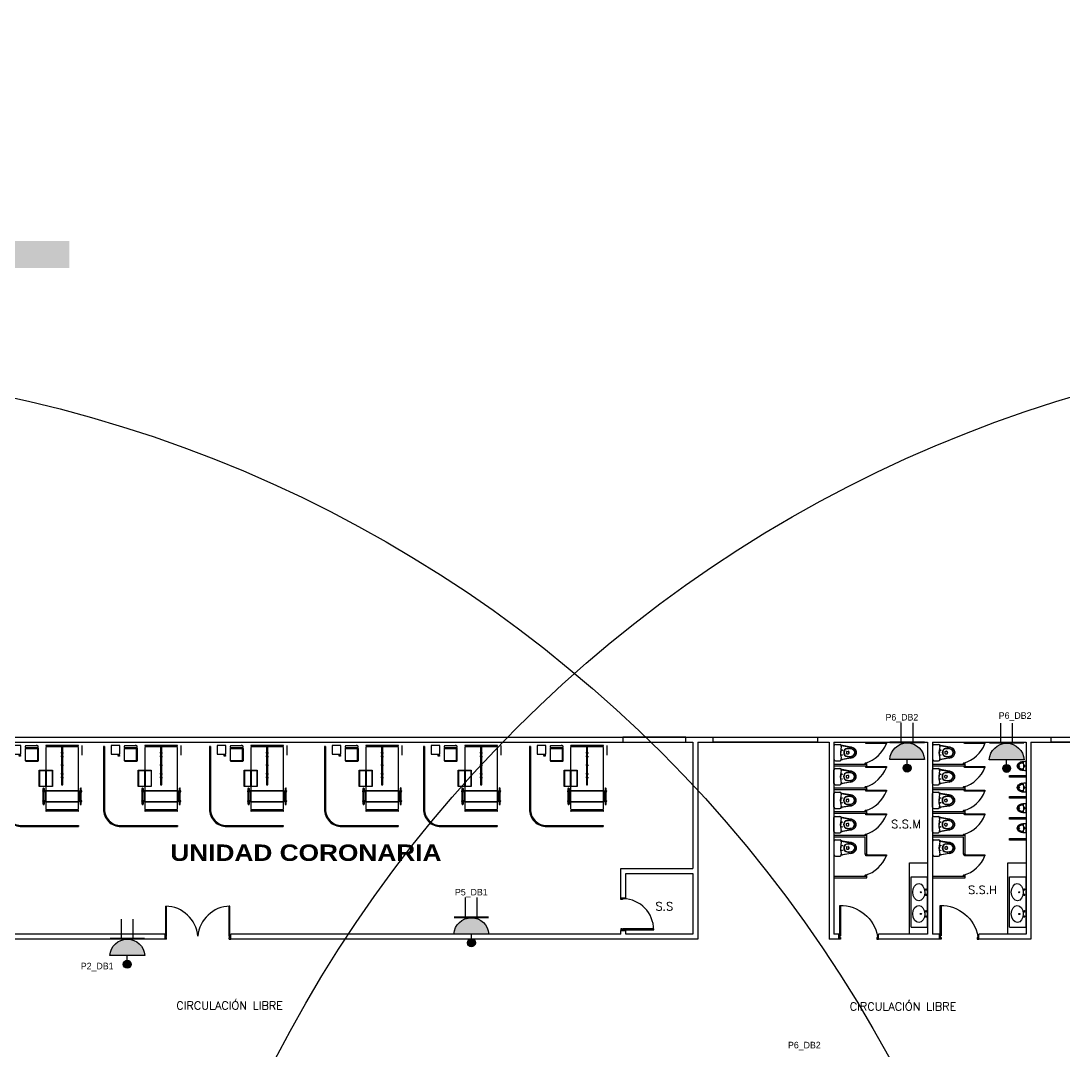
# Model space of a CAD drawing. Header units: metres. Extents: x -39 to 21688, y -24 to 9022.
# Drawn here: x 173.7 to 205.48, y 46.88 to 78.26 of the extents above; entities that cross this region are included whole.
import ezdxf

# ---------------------------------------------------------------- set-up
doc = ezdxf.new("R2010")
doc.units = ezdxf.units.M
doc.header["$MEASUREMENT"] = 0
doc.layers.add('a_sh_aparatos', color=4, linetype='Continuous', lineweight=18)
for name, color, linetype in [('AN-TEXTO', 3, 'Continuous'), ('AR-MOBILIRIO', 1, 'Continuous'), ('AR-MUROS', 6, 'Continuous'), ('AR-PUERTAS', 2, 'Continuous'), ('AR-SUELO', 1, 'Continuous'), ('AR-VENTANAS', 2, 'Continuous'), ('S.H.', 2, 'Continuous')]:
    doc.layers.add(name, color=color, linetype=linetype)
doc.styles.add('REGULAR-2.5', font='romans.shx', dxfattribs={"height": 2.5})
doc.styles.add('TITULO-5', font='ariblk.ttf', dxfattribs={"height": 5})

# ---------------------------------------------------------------- blocks, each defined once
blk = doc.blocks.new('AR-PUERTA DE BAÑOS')
at = {"layer": 'AR-PUERTAS', "linetype": 'Continuous'}
for p, q in [((1106.12, 652.977), (1106.17, 652.977)), ((1106.12, 652.977), (1106.12, 652.952)), ((1106.17, 652.977), (1106.17, 652.952)), ((1106.17, 652.952), (1106.12, 652.952)), ((1106.17, 652.33), (1106.12, 652.33)), ((1106.12, 652.305), (1106.12, 652.33)), ((1106.12, 652.305), (1106.17, 652.305)), ((1106.17, 652.305), (1106.17, 652.33))]:
    blk.add_line(p, q, dxfattribs=at)
blk.add_lwpolyline([(1106.145, 652.952), (1106.768, 652.952), (1106.768, 652.927), (1106.145, 652.927)], close=True, dxfattribs=at)
blk.add_arc((1105.848, 653.275), 0.983, 286.0894, 339.29, dxfattribs=at)
blk = doc.blocks.new('LAVATORIO2 POZAS')
at = {"layer": 'AR-MOBILIRIO'}
for p, q in [((346.512, 176.233), (346.512, 176.967)), ((346.512, 176.967), (347.012, 176.967)), ((347.012, 175.428), (347.012, 176.967)), ((346.512, 175.433), (346.512, 176.233)), ((346.512, 175.428), (347.012, 175.428))]:
    blk.add_line(p, q, dxfattribs=at)
for centre, radius in [((346.805, 176.492), 0.0161), ((346.964, 176.575), 0.0226), ((346.964, 176.415), 0.0226), ((346.808, 175.832), 0.0161), ((346.964, 175.913), 0.0226), ((346.964, 175.753), 0.0226)]:
    blk.add_circle(centre, radius, dxfattribs=at)
for centre in [(346.746, 176.495), (346.746, 175.833)]:
    blk.add_ellipse(centre, major_axis=(-0.002, 0.261), ratio=0.699963, dxfattribs=at)
blk = doc.blocks.new('1p-toppiece')
at = {"layer": 'AR-MOBILIRIO'}
for p, q in [((-0.532, 0.174), (-0.265, 0.22)), ((-0.232, 0.219), (-0.531, 0.169)), ((-0.485, 0.003), (-0.485, 0.003)), ((-0.485, 0.003), (-0.485, 0.003)), ((-0.485, 0.003), (-0.485, 0.003)), ((-0.485, 0.003), (-0.485, 0.003)), ((-0.485, 0.003), (-0.485, 0.003)), ((-0.485, 0.003), (-0.485, 0.003)), ((-0.485, 0.003), (-0.485, 0.003)), ((-0.485, 0.003), (-0.485, 0.003)), ((-0.406, 0.039), (-0.443, 0.044)), ((-0.232, 0.22), (-0.232, 0.195)), ((-0.205, 0.008), (-0.232, 0.195)), ((-0.218, 0.098), (-0.218, 0.003)), ((-0.218, -0.093), (-0.218, 0.003)), ((-0.047, 0.26), (-0.192, 0.26)), ((-0.007, 0.22), (-0.007, -0.214)), ((-0.532, -0.169), (-0.265, -0.215)), ((-0.232, -0.214), (-0.531, -0.163)), ((-0.406, -0.034), (-0.443, -0.039)), ((-0.232, -0.189), (-0.205, -0.003)), ((-0.232, -0.189), (-0.232, -0.214)), ((-0.047, -0.254), (-0.192, -0.254))]:
    blk.add_line(p, q, dxfattribs=at)
blk.add_lwpolyline([(-0.467, -0.009, 0.139005), (-0.464, -0.009, 0.107089), (-0.461, -0.006, 0.080212), (-0.46, -0.002, 0.06796), (-0.459, 0.003, 0.06796), (-0.46, 0.007, 0.080212), (-0.461, 0.011, 0.107089), (-0.464, 0.014, 0.139005), (-0.467, 0.015, 0.139005), (-0.47, 0.014, 0.107089), (-0.473, 0.011, 0.080212), (-0.474, 0.007, 0.06796), (-0.475, 0.003, 0.06796), (-0.474, -0.002, 0.080212), (-0.473, -0.006, 0.107089), (-0.47, -0.009, 0.139005)], format="xyb", close=True, dxfattribs=at)
for centre in [(-0.26, 0.078), (-0.26, -0.072)]:
    blk.add_circle(centre, 0.008, dxfattribs=at)
for centre, radius, start, end in [((-0.545, -0.004), 0.165, 137.5273, 177.8064), ((-0.545, 0.009), 0.165, 182.1936, 222.4727), ((-0.545, -0.004), 0.159, 137.1746, 177.7477), ((-0.545, 0.009), 0.159, 182.2523, 222.8254), ((-0.518, -0.034), 0.206, 106.927, 136.493), ((-0.541, -0.003), 0.122, 134.1142, 177.24), ((-0.541, 0.008), 0.122, 182.76, 225.8858), ((-0.518, -0.034), 0.2, 106.5054, 136.1127), ((-0.541, -0.003), 0.115, 133.4423, 177.1285), ((-0.541, 0.008), 0.115, 182.8715, 226.5577), ((-0.519, -0.031), 0.157, 102.7254, 132.8308), ((-0.52, -0.03), 0.15, 101.8667, 132.1155), ((-0.482, -0.117), 0.296, 99.7929, 108.8085), ((-0.482, -0.12), 0.292, 99.5848, 108.4322), ((-0.482, -0.148), 0.279, 90.6669, 104.9929), ((-0.482, -0.156), 0.281, 90.6819, 104.1933), ((-0.474, -0.297), 0.428, 81.7587, 91.4179), ((-0.488, -0.362), 0.487, 81.705, 89.6761), ((-0.434, 0.003), 0.0456, 126.1832, 180), ((-0.434, 0.003), 0.0456, 180, 233.8168), ((-0.447, 0.019), 0.025, 82.2348, 126.1832), ((-0.434, -0.002), 0.123, 44.007, 82.2929), ((-0.431, -0.004), 0.132, 44.3018, 82.295), ((-0.408, 0.024), 0.015, 13.7696, 82.2348), ((-0.495, 0.003), 0.105, 0, 13.7696), ((-0.495, 0.003), 0.105, 346.2304, 0), ((-0.46, 0.006), 0.138, 358.6352, 34.0042), ((-0.46, -0.001), 0.138, 325.9958, 1.3648), ((-0.441, 0.008), 0.132, 357.4666, 37.446), ((-0.441, -0.003), 0.132, 322.554, 2.5334), ((-0.24, 0.073), 0.15, 87.0389, 99.7929), ((-0.192, 0.22), 0.04, 90, 180), ((-0.244, 0.003), 0.04, 351.6776, 8.3142), ((-0.047, 0.22), 0.04, 0, 90), ((-0.518, 0.039), 0.206, 223.507, 253.073), ((-0.518, 0.039), 0.2, 223.8873, 253.4946), ((-0.519, 0.036), 0.157, 227.1692, 257.2746), ((-0.52, 0.036), 0.15, 227.8845, 258.1333), ((-0.482, 0.122), 0.296, 251.1915, 260.2071), ((-0.482, 0.125), 0.292, 251.5678, 260.4152), ((-0.482, 0.153), 0.279, 255.0071, 269.3331), ((-0.482, 0.161), 0.281, 255.8067, 269.3181), ((-0.488, 0.368), 0.487, 270.3239, 278.295), ((-0.474, 0.302), 0.428, 268.5821, 278.2413), ((-0.447, -0.014), 0.025, 233.8168, 277.7652), ((-0.434, 0.007), 0.123, 277.7071, 315.993), ((-0.431, 0.009), 0.132, 277.705, 315.6982), ((-0.408, -0.019), 0.015, 277.7652, 346.2304), ((-0.24, -0.067), 0.15, 260.2071, 272.966), ((-0.192, -0.214), 0.04, 180, 270), ((-0.047, -0.214), 0.04, 270, 360)]:
    blk.add_arc(centre, radius, start, end, dxfattribs=at)
blk = doc.blocks.new('UR-UR')
at = {"layer": 'AR-MOBILIRIO'}
blk.add_line((-0.145, 0), (0.145, 0), dxfattribs=at)
blk.add_circle((0, -0.05), 0.0175, dxfattribs=at)
for centre, radius, start, end in [((1.254, 0.053), 1.4, 182.1803, 186.902), ((0.083, -0.089), 0.22, 186.902, 214.3731), ((-0.105, -0.111), 0.025, 96.1787, 179.6284), ((0, -1.08), 1, 90, 96.1787), ((-0.08, -0.108), 0.025, 94.7005, 178.5474), ((0.055, -0.112), 0.16, 178.5474, 216.6603), ((0.04, -0.12), 0.14, 170.4634, 186.3292), ((0, -0.124), 0.1, 186.3292, 270), ((0, -0.145), 0.12, 214.3731, 270), ((-0.049, -0.105), 0.05, 162.6845, 170.4634), ((0, -0.155), 0.09, 215.476, 270), ((0, -0.225), 0.025, 90, 170.5862), ((0, -1.08), 1, 83.8213, 90), ((0, -0.124), 0.1, 270, 353.6708), ((0, -0.225), 0.025, 9.4138, 90), ((0, -0.155), 0.09, 270, 324.524), ((0, -0.145), 0.12, 270, 325.6269), ((-0.055, -0.112), 0.16, 323.3397, 1.4526), ((0.08, -0.108), 0.025, 1.4526, 85.2995), ((0.049, -0.105), 0.05, 9.5366, 17.3155), ((-0.04, -0.12), 0.14, 353.6708, 9.5366), ((-0.083, -0.089), 0.22, 325.6269, 353.098), ((0.105, -0.111), 0.025, 0.3716, 83.8213), ((-1.254, 0.053), 1.4, 353.098, 357.8197)]:
    blk.add_arc(centre, radius, start, end, dxfattribs=at)
blk = doc.blocks.new('AR-CAMILLA 2')
at = {"layer": 'AR-MOBILIRIO'}
for p, q in [((-0.11, 0.319, 0), (-0.41, 0.319, 0)), ((-0.41, 0.195, 0), (-0.41, -0.78, 0)), ((-0.385, -0.78, 0), (-0.385, 0.195, 0)), ((-0.385, 0.157, 0), (-0.365, 0.157, 0)), ((-0.365, 0.177, 0), (-0.365, -0.763, 0)), ((1.515, 0.207, 0), (-0.335, 0.207, 0)), ((1.377, 0.287, 0), (0.897, 0.287, 0)), ((0.897, 0.257, 0), (0.977, 0.257, 0)), ((0.957, -0.793, 0), (0.957, 0.207, 0)), ((0.957, 0.207, 0), (1.317, 0.207, 0)), ((0.967, -0.783, 0), (0.967, 0.197, 0)), ((0.967, 0.197, 0), (1.307, 0.197, 0)), ((0.977, 0.207, 0), (0.977, 0.27, 0)), ((0.997, 0.27, 0), (0.997, 0.207, 0)), ((1.277, 0.257, 0), (0.997, 0.257, 0)), ((1.277, 0.207, 0), (1.277, 0.27, 0)), ((1.297, 0.27, 0), (1.297, 0.207, 0)), ((1.297, 0.257, 0), (1.377, 0.257, 0)), ((1.307, 0.197, 0), (1.307, -0.783, 0)), ((1.317, 0.207, 0), (1.317, -0.793, 0)), ((1.545, -0.763, 0), (1.545, 0.177, 0)), ((1.565, 0.157, 0), (1.545, 0.157, 0)), ((1.565, -0.78, 0), (1.565, 0.195, 0)), ((1.59, 0.195, 0), (1.59, -0.78, 0)), ((2.032, -1.52, 0), (2.032, 0.2, 0)), ((2.032, 0.2, 0), (2.062, 0.2, 0)), ((2.062, -1.52, 0), (2.062, 0.2, 0)), ((0.79, -0.275, 0), (-0.41, -0.275, 0)), ((-0.41, -0.275, 0), (-0.41, -0.31, 0)), ((-0.41, -0.31, 0), (0.79, -0.31, 0)), ((-0.19, -0.275, 0), (-0.19, -0.252, 0)), ((-0.19, -0.31, 0), (-0.19, -0.333, 0)), ((-0.073, -0.275, 0), (-0.073, -0.252, 0)), ((-0.073, -0.31, 0), (-0.073, -0.333, 0)), ((0.19, -0.275, 0), (0.19, -0.252, 0)), ((0.19, -0.31, 0), (0.19, -0.333, 0)), ((0.453, -0.275, 0), (0.453, -0.252, 0)), ((0.453, -0.31, 0), (0.453, -0.333, 0)), ((0.57, -0.275, 0), (0.57, -0.252, 0)), ((0.57, -0.31, 0), (0.57, -0.333, 0)), ((0.79, -0.31, 0), (0.79, -0.275, 0)), ((0.35, -0.603, 0), (0.83, -0.603, 0)), ((0.35, -0.783, 0), (0.35, -0.603, 0)), ((0.83, -0.783, 0), (0.83, -0.603, 0)), ((-0.385, -0.743, 0), (-0.365, -0.743, 0)), ((-0.335, -0.793, 0), (1.515, -0.793, 0)), ((0.34, -0.793, 0), (0.84, -0.793, 0)), ((0.35, -0.783, 0), (0.83, -0.783, 0)), ((0.35, -0.803, 0), (0.83, -0.803, 0)), ((0.35, -0.983, 0), (0.35, -0.803, 0)), ((0.83, -0.983, 0), (0.83, -0.803, 0)), ((0.897, -0.843, 0), (0.977, -0.843, 0)), ((1.377, -0.873, 0), (0.897, -0.873, 0)), ((1.317, -0.793, 0), (0.957, -0.793, 0)), ((1.307, -0.783, 0), (0.967, -0.783, 0)), ((0.977, -0.793, 0), (0.977, -0.856, 0)), ((0.997, -0.856, 0), (0.997, -0.793, 0)), ((1.277, -0.843, 0), (0.997, -0.843, 0)), ((1.277, -0.793, 0), (1.277, -0.856, 0)), ((1.297, -0.856, 0), (1.297, -0.793, 0)), ((1.297, -0.843, 0), (1.377, -0.843, 0)), ((1.565, -0.743, 0), (1.545, -0.743, 0)), ((-0.419, -1.081, 0), (-0.419, -1.054, 0)), ((-0.394, -1.054, 0), (-0.419, -1.054, 0)), ((-0.419, -1.081, 0), (-0.394, -1.081, 0)), ((-0.407, -1.358, 0), (-0.407, -1.081, 0)), ((-0.331, -1.054, 0), (-0.346, -1.054, 0)), ((-0.346, -1.081, 0), (-0.331, -1.081, 0)), ((-0.309, -1.042, 0), (-0.309, -1.392, 0)), ((0.044, -1.04, 0), (-0.306, -1.04, 0)), ((0.35, -0.983, 0), (0.83, -0.983, 0)), ((-0.134, -1.582, 0), (-0.144, -1.582, 0)), ((-0.144, -1.812, 0), (-0.144, -1.584, 0)), ((-0.134, -1.587, 0), (-0.144, -1.587, 0)), ((-0.119, -1.6, 0), (-0.119, -1.569, 0)), ((-0.114, -1.601, 0), (-0.114, -1.568, 0)), ((-0.109, -1.602, 0), (-0.109, -1.567, 0)), ((-0.104, -1.603, 0), (-0.104, -1.566, 0)), ((-0.099, -1.604, 0), (-0.099, -1.565, 0)), ((-0.094, -1.605, 0), (-0.094, -1.565, 0)), ((-0.089, -1.605, 0), (-0.089, -1.564, 0)), ((-0.378, -2.02, 0), (1.532, -2.02, 0)), ((-0.378, -2.02, 0), (-0.378, -2.05, 0)), ((-0.378, -2.05, 0), (1.532, -2.05, 0))]:
    blk.add_line(p, q, dxfattribs=at)
at = {"layer": 'AR-MOBILIRIO', "elevation": 0}
for points in [[(0.34, -0.993), (0.34, -0.593), (0.84, -0.593), (0.84, -0.993)], [(-0.404, -1.812), (-0.144, -1.812), (-0.144, -1.552), (-0.404, -1.552)]]:
    blk.add_lwpolyline(points, close=True, dxfattribs=at)
for points in [[(-0.394, -1.035), (-0.394, -1.406, 0.414214), (-0.379, -1.421), (-0.361, -1.421, 0.414214), (-0.346, -1.406), (-0.346, -1.035, 0.414214), (-0.361, -1.02), (-0.379, -1.02, 0.414214)], [(-0.331, -1.042), (-0.331, -1.392, 0.414214), (-0.306, -1.417), (0.044, -1.417, 0.414214), (0.069, -1.392), (0.069, -1.042, 0.414214), (0.044, -1.017), (-0.306, -1.017, 0.414214)], [(-0.131, -1.572), (-0.091, -1.564, -0.487928), (-0.085, -1.569), (-0.085, -1.6, -0.487928), (-0.091, -1.605), (-0.131, -1.598, -0.344151), (-0.134, -1.593), (-0.134, -1.576, -0.344151)]]:
    blk.add_lwpolyline(points, format="xyb", close=True, dxfattribs=at)
blk.add_lwpolyline([(0.047, -1.392), (0.047, -1.042)], dxfattribs=at)
at = {"layer": 'AR-MOBILIRIO'}
for centre, radius, start, end in [((-0.397, 0.195, 0), 0.0125, 360, 180), ((-0.335, 0.177, 0), 0.03, 90, 180), ((0.897, 0.272, 0), 0.015, 90, 270), ((0.987, 0.287, 0), 0.02, 360, 180), ((0.987, 0.27, 0), 0.01, 360, 180), ((1.287, 0.287, 0), 0.02, 360, 180), ((1.287, 0.27, 0), 0.01, 360, 180), ((1.377, 0.272, 0), 0.015, 270, 90), ((1.515, 0.177, 0), 0.03, 360, 90), ((1.578, 0.195, 0), 0.0125, 360, 180), ((-0.397, -0.78, 0), 0.0125, 180, 360), ((-0.335, -0.763, 0), 0.03, 180, 270), ((0.897, -0.858, 0), 0.015, 90, 270), ((0.987, -0.873, 0), 0.02, 180, 360), ((0.987, -0.856, 0), 0.01, 180, 360), ((1.287, -0.873, 0), 0.02, 180, 360), ((1.287, -0.856, 0), 0.01, 180, 360), ((1.377, -0.858, 0), 0.015, 270, 90), ((1.515, -0.763, 0), 0.03, 270, 360), ((1.578, -0.78, 0), 0.0125, 180, 360), ((-0.306, -1.042, 0), 0.0029, 90, 180), ((0.044, -1.042, 0), 0.0029, 360, 90), ((1.532, -1.52, 0), 0.5, 270, 360), ((1.532, -1.52, 0), 0.53, 270, 360)]:
    blk.add_arc(centre, radius, start, end, dxfattribs=at)
blk = doc.blocks.new('AR-PUERTA 1.2')
at = {"layer": 'AR-PUERTAS', "linetype": 'Continuous'}
for points in [[(1.154, 0.058), (1.154, 0.983), (1.129, 0.983), (1.129, 0.058)], [(0.004, 0.058), (0.004, 0.008), (0.029, 0.008), (0.029, -0.042), (-0.021, -0.042), (-0.021, 0.058)], [(1.129, 0.008), (1.129, -0.042), (1.179, -0.042), (1.179, 0.058), (1.154, 0.058), (1.154, 0.008)]]:
    blk.add_lwpolyline(points, close=True, dxfattribs=at)
blk.add_arc((1.141, -0.171), 1.154, 89.3332, 169.7918, dxfattribs=at)
blk = doc.blocks.new('111111')
at = {"layer": 'AR-PUERTAS', "linetype": 'Continuous'}
for p, q in [((254.317, 121.561), (254.317, 122.51)), ((254.342, 121.586), (254.342, 122.51)), ((256.267, 122.51), (256.242, 122.51)), ((256.242, 121.586), (256.242, 122.51)), ((256.267, 121.561), (256.267, 122.51)), ((254.292, 121.511), (254.292, 121.611)), ((254.317, 121.611), (254.292, 121.611)), ((254.342, 121.511), (254.292, 121.511)), ((254.342, 121.586), (254.317, 121.586)), ((254.342, 121.561), (254.317, 121.561)), ((254.342, 121.511), (254.342, 121.561)), ((256.242, 121.586), (256.267, 121.586)), ((256.242, 121.511), (256.242, 121.561)), ((256.242, 121.561), (256.267, 121.561)), ((256.242, 121.511), (256.292, 121.511)), ((256.267, 121.611), (256.292, 121.611)), ((256.292, 121.511), (256.292, 121.611))]:
    blk.add_line(p, q, dxfattribs=at)
for centre, start, end in [((254.297, 121.512), 5.0221, 88.847), ((256.287, 121.512), 91.153, 174.9779)]:
    blk.add_arc(centre, 0.999, start, end, dxfattribs=at)
blk = doc.blocks.new('AR-PUERTA 1')
at = {"layer": 'AR-PUERTAS', "linetype": 'Continuous'}
for points in [[(0.954, 0.033), (0.954, 0.958), (0.929, 0.958), (0.929, 0.033)], [(0.004, 0.058), (0.004, 0.008), (0.029, 0.008), (0.029, -0.042), (-0.021, -0.042), (-0.021, 0.058)], [(0.929, 0.008), (0.929, -0.042), (0.979, -0.042), (0.979, 0.058), (0.954, 0.058), (0.954, 0.008)]]:
    blk.add_lwpolyline(points, close=True, dxfattribs=at)
blk.add_arc((0.954, 0.008), 0.949, 89.9989, 178.4932, dxfattribs=at)
blk = doc.blocks.new('16A twin WP')
at = {"ltscale": 8}
h = blk.add_hatch(color=256, dxfattribs=at)
edge = h.paths.add_edge_path()
edge.add_ellipse((17.4, -1), major_axis=(0.2, 17.4), ratio=1, start_angle=273.7089, end_angle=447.4296, ccw=False)
edge.add_line((34.8, 0), (0, 0))
h = blk.add_hatch(color=256, dxfattribs=at)
edge = h.paths.add_edge_path()
edge.add_ellipse((17.4, -8.7), major_axis=(-2.81, 2.81), ratio=1, start_angle=0, end_angle=360)
for p, q in [((11.5, 16.9), (11.5, 36.5)), ((23.3, 16.9), (23.3, 36.5)), ((34.8, 0), (0, 0)), ((17.4, -4.7), (17.4, 0))]:
    blk.add_line(p, q, dxfattribs=at)
at = {"ltscale": 8, "const_width": 2}
blk.add_lwpolyline([(34.8, 16.9), (0, 16.9)], dxfattribs=at)
at = {"ltscale": 8, "extrusion": (0, 0, -1)}
blk.add_ellipse((17.4, -1), major_axis=(0.2, 17.4), ratio=1, start_param=-1.525934, end_param=1.506063, dxfattribs=at)
at = {"ltscale": 8}
blk.add_ellipse((17.4, -8.7), major_axis=(-2.81, 2.81), ratio=1, start_param=3.926991, end_param=10.210176, dxfattribs=at)

msp = doc.modelspace()

# ---------------------------------------------------------------- linework, layer by layer
at = {"layer": 'AR-MUROS'}
for p, q in [((144.01989, 56.44698), (237.95949, 56.44698)), ((198.46766, 55.62509), (199.46766, 55.62509)), ((199.46766, 55.57509), (199.46766, 55.62509)), ((201.46766, 55.62509), (202.46766, 55.62509)), ((202.46766, 55.57509), (202.46766, 55.62509)), ((198.46766, 55.57509), (199.46766, 55.57509)), ((201.46766, 55.57509), (202.46766, 55.57509)), ((198.46766, 54.9032), (199.46766, 54.9032)), ((198.46766, 54.8532), (199.46766, 54.8532)), ((199.46766, 54.8532), (199.46766, 54.9032)), ((201.46766, 54.9032), (202.46766, 54.9032)), ((201.46766, 54.8532), (202.46766, 54.8532)), ((202.46766, 54.8532), (202.46766, 54.9032)), ((198.46766, 54.1813), (199.46766, 54.1813)), ((198.46766, 54.1313), (199.46766, 54.1313)), ((199.46766, 54.1313), (199.46766, 54.1813)), ((201.46766, 54.1813), (202.46766, 54.1813)), ((201.46766, 54.1313), (202.46766, 54.1313)), ((202.46766, 54.1313), (202.46766, 54.1813)), ((198.46766, 53.45941), (199.46766, 53.45941)), ((198.46766, 53.40941), (199.41766, 53.40941)), ((199.41766, 52.8853), (199.41766, 53.40941)), ((199.46766, 53.40941), (199.46766, 53.45941)), ((199.46766, 52.8853), (199.46766, 53.40941)), ((201.46766, 53.45941), (202.46766, 53.45941)), ((201.46766, 53.40941), (202.41766, 53.40941)), ((202.41766, 52.8853), (202.41766, 53.40941)), ((202.46766, 53.40941), (202.46766, 53.45941)), ((202.46766, 52.8853), (202.46766, 53.40941)), ((198.46766, 52.2134), (199.46766, 52.2134)), ((198.46766, 52.1634), (199.46766, 52.1634)), ((199.46766, 52.1634), (199.46766, 52.2134)), ((201.46766, 52.2134), (202.46766, 52.2134)), ((201.46766, 52.1634), (202.46766, 52.1634)), ((202.46766, 52.1634), (202.46766, 52.2134)), ((178.09378, 50.29698), (163.86989, 50.29698)), ((191.9781, 50.44698), (180.09378, 50.44698)), ((194.31766, 50.29698), (180.09378, 50.29698)), ((194.16766, 50.44698), (192.1281, 50.44698)), ((198.62148, 50.29698), (198.31766, 50.29698)), ((198.62148, 50.44698), (198.46766, 50.44698)), ((201.31766, 50.44698), (199.82148, 50.44698)), ((201.68038, 50.29698), (199.82148, 50.29698)), ((201.68038, 50.44698), (201.46766, 50.44698)), ((204.31766, 50.44698), (202.88038, 50.44698)), ((204.46766, 50.29698), (202.88038, 50.29698))]:
    msp.add_line(p, q, dxfattribs=at)
for points in [[(164.01989, 56.29698), (194.16766, 56.29698)], [(178.09378, 50.44698), (164.01989, 50.44698), (164.01989, 56.29698)], [(194.16766, 56.29698), (194.16766, 52.44698)], [(194.31766, 56.29698), (198.31766, 56.29698)], [(194.31766, 56.29698), (194.31766, 50.29698)], [(198.31766, 56.29698), (198.31766, 50.29698)], [(198.46766, 56.29698), (201.31766, 56.29698)], [(198.46766, 56.29698), (198.83738, 56.29698)], [(198.46766, 56.29698), (198.46766, 50.44698)], [(198.98738, 56.29698), (201.31766, 56.29698)], [(201.31766, 56.29698), (201.31766, 50.44698)], [(201.46766, 56.29698), (204.31766, 56.29698)], [(201.46766, 56.29698), (202.43738, 56.29698)], [(201.46766, 56.29698), (201.46766, 50.44698)], [(202.58738, 56.29698), (204.31766, 56.29698)], [(204.31766, 56.29698), (204.31766, 50.44698)], [(204.46766, 56.29698), (224.90949, 56.29698)], [(204.46766, 56.29698), (206.03738, 56.29698)], [(204.46766, 56.29698), (204.46766, 50.29698)], [(204.31766, 55.23044), (203.81766, 55.23044), (203.81766, 55.28044), (204.31766, 55.28044)], [(204.31766, 54.58648), (203.81766, 54.58648), (203.81766, 54.63648), (204.31766, 54.63648)], [(204.31766, 53.94648), (203.81766, 53.94648), (203.81766, 53.99648), (204.31766, 53.99648)], [(204.31766, 53.30648), (203.81766, 53.30648), (203.81766, 53.35648), (204.31766, 53.35648)], [(199.46766, 52.8853), (199.41766, 52.8853)], [(202.46766, 52.8853), (202.41766, 52.8853)], [(191.9781, 51.5519), (191.9781, 52.44698), (194.16766, 52.44698)], [(201.31766, 50.44698), (200.76766, 50.44698), (200.76766, 52.6155), (201.31766, 52.6155)], [(204.31766, 50.44698), (203.76766, 50.44698), (203.76766, 52.6155), (204.31766, 52.6155)], [(192.1281, 51.5519), (192.1281, 52.29698), (194.16766, 52.29698)], [(194.16766, 52.29698), (194.16766, 50.44698)], [(191.9781, 51.5519), (192.1281, 51.5519)], [(191.9781, 50.44698), (191.9781, 50.5519)], [(191.9781, 50.5519), (192.1281, 50.5519)], [(192.1281, 50.44698), (192.1281, 50.5519)], [(178.09378, 50.29698), (178.09378, 50.44698)], [(180.09378, 50.29698), (180.09378, 50.44698)], [(198.62148, 50.29698), (198.62148, 50.44698)], [(199.82148, 50.29698), (199.82148, 50.44698)], [(201.68038, 50.29698), (201.68038, 50.44698)], [(202.88038, 50.29698), (202.88038, 50.44698)]]:
    msp.add_lwpolyline(points, dxfattribs=at)
at = {"layer": 'AR-PUERTAS'}
for centre in [(217.14832, 28.38769), (164.88265, 27.62249)]:
    msp.add_circle(centre, 40.08066, dxfattribs=at)
at = {"layer": 'AR-VENTANAS'}
for points in [[(193.95845, 56.44698), (192.04254, 56.44698), (192.04254, 56.29698), (193.95845, 56.29698)], [(194.78897, 56.44698), (197.96537, 56.44698), (197.96537, 56.29698), (194.78897, 56.29698)], [(205.08496, 56.44698), (208.04419, 56.44698), (208.04419, 56.29698), (205.08496, 56.29698)]]:
    msp.add_lwpolyline(points, close=True, dxfattribs=at)

# ---------------------------------------------------------------- block references
for name, p in [('LAVATORIO2 POZAS', (-145.694, -124.77187)), ('LAVATORIO2 POZAS', (-142.694, -124.77187)), ('111111', (-76.19842, -71.21412))]:
    msp.add_blockref(name, p)
at = {"layer": 'a_sh_aparatos', "color": 1, "xscale": -1, "rotation": 270.1564548881514}
for p in [(204.31791, 55.56648), (204.31766, 54.90951), (204.31766, 54.28153), (204.31766, 53.67368)]:
    msp.add_blockref('UR-UR', p, dxfattribs=at)
at = {"layer": 'AR-MUROS'}
for p in [(-906.70279, -596.67992), (-903.70279, -596.67992), (-906.70279, -597.40181), (-903.70279, -597.40181), (-906.70279, -598.12371), (-903.70279, -598.12371), (-906.70279, -598.8456), (-903.70279, -598.8456), (-906.70283, -600.0916), (-903.70283, -600.0916)]:
    msp.add_blockref('AR-PUERTA DE BAÑOS', p, dxfattribs=at)
at = {"layer": 'AR-MUROS', "rotation": 270}
for name, p in [('AR-CAMILLA 2', (175.25551, 55.78216, 0)), ('AR-CAMILLA 2', (178.27017, 55.78216, 0)), ('AR-CAMILLA 2', (181.49745, 55.78216, 0)), ('AR-CAMILLA 2', (184.99939, 55.78216, 0)), ('AR-CAMILLA 2', (188.01405, 55.78216, 0)), ('AR-CAMILLA 2', (191.24133, 55.78216, 0)), ('AR-PUERTA 1', (192.01973, 51.53109))]:
    msp.add_blockref(name, p, dxfattribs=at)
at = {"layer": 'AR-MUROS', "xscale": -1}
for p in [(199.80066, 50.33862), (202.85956, 50.33862)]:
    msp.add_blockref('AR-PUERTA 1.2', p, dxfattribs=at)
at = {"layer": 'AR-SUELO', "xscale": 0.0304565344946113, "yscale": 0.0304565344946113, "zscale": 0.0304565344946113}
for p in [(200.16585, 55.76851), (203.19819, 55.75894), (186.89463, 50.4469), (176.41523, 49.79446)]:
    msp.add_blockref('16A twin WP', p, dxfattribs=at)
at = {"layer": 'S.H.', "xscale": 0.9681450398693042, "yscale": 0.9681450398693042, "zscale": 0.9681450398693042, "rotation": 180}
for p in [(198.46787, 55.97902), (201.46787, 55.97902), (198.46134, 55.24753), (201.46134, 55.24753), (198.46134, 54.52117), (201.46134, 54.52117), (198.46134, 53.78688), (201.46134, 53.78688), (198.46787, 53.07305), (201.46787, 53.07305)]:
    msp.add_blockref('1p-toppiece', p, dxfattribs=at)

# ---------------------------------------------------------------- texts
at = {"layer": 'AN-TEXTO', "attachment_point": 1}
for s, width, gutter_width, heights, insert, char_height, style in [('S.S.M', 1.0521667, 1.25, [0.38001], (200.213, 53.92331), 0.25, 'REGULAR-2.5'), ('\\pi2.97811;UNIDAD CORONARIA', 13.9391766, 2.5, [0], (175.27624, 53.17586), 0.5, 'TITULO-5'), ('\\pi0.09931;S.S.H', 1.0914704, 1.25, [0.3015], (202.45526, 51.91844), 0.25, 'REGULAR-2.5'), ('\\pi0.29548;S.S', 1.1147793, 1.25, [0.07625], (192.7371, 51.41855), 0.25, 'REGULAR-2.5'), ('\\pi1.09558;CIRCULACIÓN LIBRE ', 5.7863988, 1.25, [0.30966], (177.34311, 48.39547), 0.25, 'REGULAR-2.5'), ('\\pi1.09558;CIRCULACIÓN LIBRE ', 5.7863988, 1.25, [0.30966], (197.85219, 48.36588), 0.25, 'REGULAR-2.5')]:
    msp.add_mtext_dynamic_manual_height_columns(s, width=width, gutter_width=gutter_width, heights=heights, dxfattribs=dict(at, insert=insert, char_height=char_height, style=style))
at = {"layer": 'AR-PUERTAS', "insert": (156.09484, 78.26118), "char_height": 7.526847, "attachment_point": 1}
msp.add_mtext_dynamic_manual_height_columns('DB1', width=7.5268467, gutter_width=37.63423, heights=[0], dxfattribs=at)
at = {"layer": 'AR-VENTANAS', "char_height": 0.2, "attachment_point": 1}
for s, insert in [('P6_DB2', (203.4879, 57.20257)), ('P6_DB2', (200.03882, 57.15114)), ('P5_DB1', (186.92475, 51.82389)), ('P2_DB1', (175.52982, 49.57427)), ('P6_DB2', (197.06836, 47.16654))]:
    msp.add_mtext_dynamic_manual_height_columns(s, width=3.1262579, gutter_width=1, heights=[0], dxfattribs=dict(at, insert=insert))

doc.saveas('drawing.dxf')
